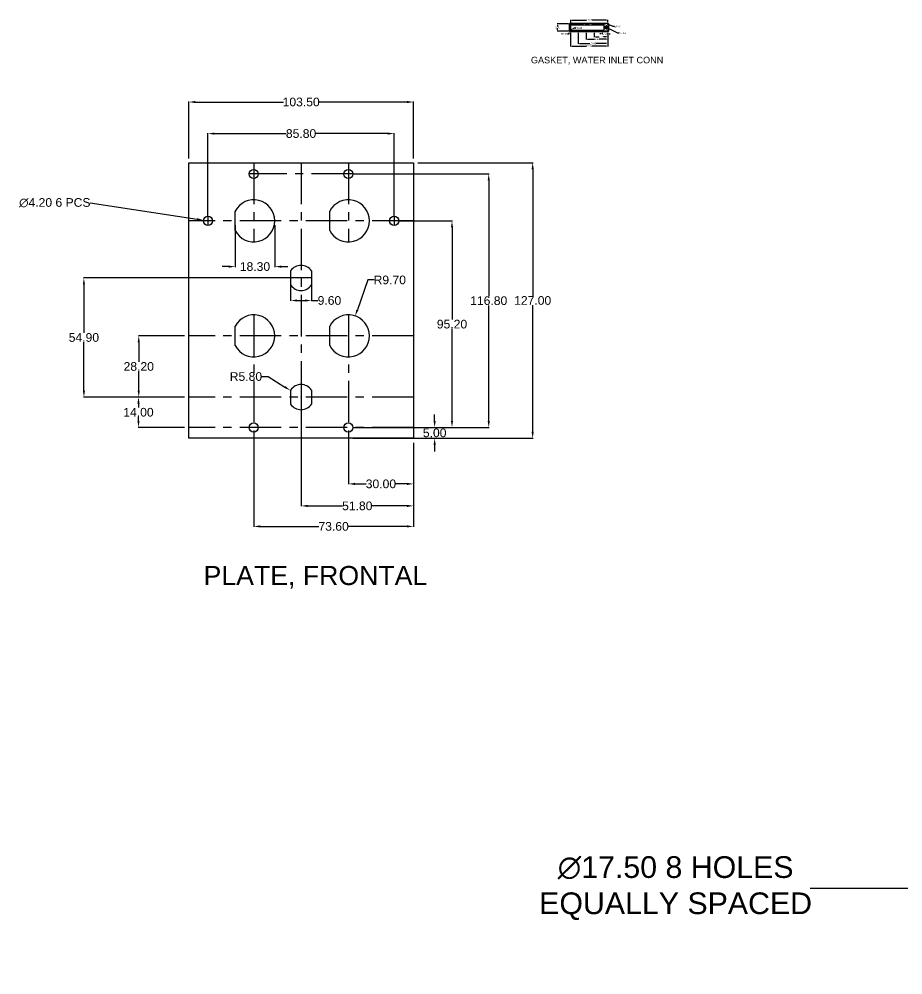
# Model space of a CAD drawing. Header units: millimetres. Extents: x 2648 to 3854, y 1717 to 2474.
# Drawn here: x 2647.6 to 3054.9, y 1874.9 to 2315.3 of the extents above; entities that cross this region are included whole.
import ezdxf

# ---------------------------------------------------------------- set-up
doc = ezdxf.new("R2010")
doc.units = ezdxf.units.MM
doc.linetypes.add('CENTER', pattern=[50.8, 31.75, -6.35, 6.35, -6.35])
doc.layers.add('centerline', color=130, linetype='CENTER')
doc.layers.add('dimension', color=70, linetype='Continuous', lineweight=5)
doc.layers.add('drawing', color=7, linetype='Continuous', lineweight=30)
doc.styles.get("Standard").update_dxf_attribs({"font": 'arial.ttf'})
doc.dimstyles.new('large', dxfattribs={"dimtxt": 10, "dimasz": 7, "dimexe": 0.18, "dimexo": 8, "dimgap": 0.09, "dimtad": 0, "dimtih": 1, "dimtoh": 1, "dimzin": 0, "dimdsep": 46, "dimtxsty": 'Standard', "dimcen": 0.09, "dimclrt": 2, "dimadec": 0, "dimazin": 0, "dimtfac": 1, "dimtofl": 0, "dimtmove": 0, "dimatfit": 3, "dimfxl": 1, "dimtolj": 1, "dimtzin": 0, "dimarcsym": 0})
doc.dimstyles.new('small', dxfattribs={"dimtxt": 0.8, "dimasz": 0.6, "dimexe": 0.18, "dimexo": 0.8, "dimgap": 0.09, "dimtad": 0, "dimtih": 1, "dimtoh": 1, "dimzin": 0, "dimdsep": 46, "dimtxsty": 'Standard', "dimcen": 0.09, "dimclrt": 2, "dimadec": 0, "dimazin": 0, "dimtfac": 1, "dimtofl": 0, "dimtmove": 0, "dimatfit": 3, "dimfxl": 1, "dimtolj": 1, "dimtzin": 0, "dimarcsym": 0})
doc.dimstyles.get("Standard").update_dxf_attribs({"dimtxt": 4, "dimasz": 3, "dimexe": 0.18, "dimexo": 2, "dimgap": 0.09, "dimtad": 0, "dimtih": 1, "dimtoh": 1, "dimzin": 0, "dimdsep": 46, "dimtxsty": 'Standard', "dimcen": 0.09, "dimclrt": 2, "dimadec": 0, "dimazin": 0, "dimtfac": 1, "dimtofl": 0, "dimtmove": 0, "dimatfit": 3, "dimfxl": 1, "dimtolj": 1, "dimtzin": 0, "dimarcsym": 0})

# ---------------------------------------------------------------- blocks, each defined once
blk = doc.blocks.new('*D4')
at = {"layer": 'Defpoints', "color": 0, "transparency": 16777216}
for p in [(2829.36, 2249.12), (2884.3, 2249.12), (2829.36, 2122.12)]:
    blk.add_point(p, dxfattribs=at)
at = {"layer": 'dimension', "color": 0, "lineweight": -2, "transparency": 16777216}
for p, q in [((2831.36, 2249.12), (2884.48, 2249.12)), ((2884.3, 2246.12), (2884.3, 2187.75)), ((2884.3, 2125.12), (2884.3, 2183.49)), ((2831.36, 2122.12), (2884.48, 2122.12))]:
    blk.add_line(p, q, dxfattribs=at)
at = {"layer": 'dimension', "color": 0, "transparency": 16777216}
for points in [[(2883.8, 2246.12), (2884.8, 2246.12), (2884.3, 2249.12)], [(2883.8, 2125.12), (2884.8, 2125.12), (2884.3, 2122.12)]]:
    blk.add_solid(points, dxfattribs=at)
at = {"layer": 'dimension', "color": 2, "transparency": 16777216, "insert": (2884.3, 2185.62), "char_height": 4, "attachment_point": 5}
blk.add_mtext('\\A1;127.00', dxfattribs=at)
blk = doc.blocks.new('*D5')
at = {"layer": 'Defpoints', "color": 0, "transparency": 16777216}
for p in [(2820.46, 2222.32), (2847.12, 2222.32), (2799.36, 2127.12)]:
    blk.add_point(p, dxfattribs=at)
at = {"layer": 'dimension', "color": 0, "lineweight": -2, "transparency": 16777216}
for p, q in [((2822.46, 2222.32), (2847.3, 2222.32)), ((2847.12, 2219.32), (2847.12, 2176.85)), ((2847.12, 2130.12), (2847.12, 2172.59)), ((2801.36, 2127.12), (2847.3, 2127.12))]:
    blk.add_line(p, q, dxfattribs=at)
at = {"layer": 'dimension', "color": 0, "transparency": 16777216}
for points in [[(2846.62, 2219.32), (2847.62, 2219.32), (2847.12, 2222.32)], [(2846.62, 2130.12), (2847.62, 2130.12), (2847.12, 2127.12)]]:
    blk.add_solid(points, dxfattribs=at)
at = {"layer": 'dimension', "color": 2, "transparency": 16777216, "insert": (2847.12, 2174.72), "char_height": 4, "attachment_point": 5}
blk.add_mtext('\\A1;95.20', dxfattribs=at)
blk = doc.blocks.new('*D6')
at = {"layer": 'Defpoints', "color": 0, "transparency": 16777216}
for p in [(2799.36, 2243.92), (2864.05, 2243.92), (2799.36, 2127.12)]:
    blk.add_point(p, dxfattribs=at)
at = {"layer": 'dimension', "color": 0, "lineweight": -2, "transparency": 16777216}
for p, q in [((2801.36, 2243.92), (2864.23, 2243.92)), ((2864.05, 2240.92), (2864.05, 2187.65)), ((2864.05, 2130.12), (2864.05, 2183.39)), ((2801.36, 2127.12), (2864.23, 2127.12))]:
    blk.add_line(p, q, dxfattribs=at)
at = {"layer": 'dimension', "color": 0, "transparency": 16777216}
for points in [[(2863.55, 2240.92), (2864.55, 2240.92), (2864.05, 2243.92)], [(2863.55, 2130.12), (2864.55, 2130.12), (2864.05, 2127.12)]]:
    blk.add_solid(points, dxfattribs=at)
at = {"layer": 'dimension', "color": 2, "transparency": 16777216, "insert": (2864.05, 2185.52), "char_height": 4, "attachment_point": 5}
blk.add_mtext('\\A1;116.80', dxfattribs=at)
blk = doc.blocks.new('*D7')
at = {"layer": 'Defpoints', "color": 0, "transparency": 16777216}
for p in [(2829.36, 2277.07), (2725.86, 2249.12), (2829.36, 2249.12)]:
    blk.add_point(p, dxfattribs=at)
at = {"layer": 'dimension', "color": 0, "lineweight": -2, "transparency": 16777216}
for p, q in [((2725.86, 2251.12), (2725.86, 2277.25)), ((2728.86, 2277.07), (2769.41, 2277.07)), ((2826.36, 2277.07), (2785.81, 2277.07)), ((2829.36, 2251.12), (2829.36, 2277.25))]:
    blk.add_line(p, q, dxfattribs=at)
at = {"layer": 'dimension', "color": 0, "transparency": 16777216}
for points in [[(2728.86, 2277.57), (2728.86, 2276.57), (2725.86, 2277.07)], [(2826.36, 2277.57), (2826.36, 2276.57), (2829.36, 2277.07)]]:
    blk.add_solid(points, dxfattribs=at)
at = {"layer": 'dimension', "color": 2, "transparency": 16777216, "insert": (2777.61, 2277.07), "char_height": 4, "attachment_point": 5}
blk.add_mtext('\\A1;103.50', dxfattribs=at)
blk = doc.blocks.new('*D8')
at = {"layer": 'Defpoints', "color": 0, "transparency": 16777216}
for p in [(2799.36, 2127.12), (2839.13, 2127.12), (2799.36, 2122.12)]:
    blk.add_point(p, dxfattribs=at)
at = {"layer": 'dimension', "color": 0, "lineweight": -2, "transparency": 16777216}
for p, q in [((2839.13, 2130.12), (2839.13, 2133.12)), ((2801.36, 2127.12), (2839.31, 2127.12)), ((2801.36, 2122.12), (2839.31, 2122.12)), ((2839.13, 2119.12), (2839.13, 2116.12))]:
    blk.add_line(p, q, dxfattribs=at)
at = {"layer": 'dimension', "color": 0, "transparency": 16777216}
for points in [[(2838.63, 2130.12), (2839.63, 2130.12), (2839.13, 2127.12)], [(2838.63, 2119.12), (2839.63, 2119.12), (2839.13, 2122.12)]]:
    blk.add_solid(points, dxfattribs=at)
at = {"layer": 'dimension', "color": 2, "transparency": 16777216, "insert": (2839.13, 2124.62), "char_height": 4, "attachment_point": 5}
blk.add_mtext('\\A1;5.00', dxfattribs=at)
blk = doc.blocks.new('*D9')
at = {"layer": 'Defpoints', "color": 0, "transparency": 16777216}
for p in [(2799.36, 2127.12), (2829.36, 2122.12), (2799.36, 2101.12)]:
    blk.add_point(p, dxfattribs=at)
at = {"layer": 'dimension', "color": 0, "lineweight": -2, "transparency": 16777216}
for p, q in [((2799.36, 2125.12), (2799.36, 2100.94)), ((2829.36, 2120.12), (2829.36, 2100.94)), ((2802.36, 2101.12), (2807.53, 2101.12)), ((2826.36, 2101.12), (2821.19, 2101.12))]:
    blk.add_line(p, q, dxfattribs=at)
at = {"layer": 'dimension', "color": 0, "transparency": 16777216}
for points in [[(2802.36, 2101.62), (2802.36, 2100.62), (2799.36, 2101.12)], [(2826.36, 2101.62), (2826.36, 2100.62), (2829.36, 2101.12)]]:
    blk.add_solid(points, dxfattribs=at)
at = {"layer": 'dimension', "color": 2, "transparency": 16777216, "insert": (2814.36, 2101.12), "char_height": 4, "attachment_point": 5}
blk.add_mtext('\\A1;30.00', dxfattribs=at)
blk = doc.blocks.new('*D10')
at = {"layer": 'Defpoints', "color": 0, "transparency": 16777216}
for p in [(2777.56, 2141.12), (2829.36, 2122.12), (2777.56, 2090.98)]:
    blk.add_point(p, dxfattribs=at)
at = {"layer": 'dimension', "color": 0, "lineweight": -2, "transparency": 16777216}
for p, q in [((2777.56, 2139.12), (2777.56, 2090.8)), ((2829.36, 2120.12), (2829.36, 2090.8)), ((2780.56, 2090.98), (2796.63, 2090.98)), ((2826.36, 2090.98), (2810.29, 2090.98))]:
    blk.add_line(p, q, dxfattribs=at)
at = {"layer": 'dimension', "color": 0, "transparency": 16777216}
for points in [[(2780.56, 2091.48), (2780.56, 2090.48), (2777.56, 2090.98)], [(2826.36, 2091.48), (2826.36, 2090.48), (2829.36, 2090.98)]]:
    blk.add_solid(points, dxfattribs=at)
at = {"layer": 'dimension', "color": 2, "transparency": 16777216, "insert": (2803.46, 2090.98), "char_height": 4, "attachment_point": 5}
blk.add_mtext('\\A1;51.80', dxfattribs=at)
blk = doc.blocks.new('*D11')
at = {"layer": 'Defpoints', "color": 0, "transparency": 16777216}
for p in [(2755.76, 2127.12), (2829.36, 2122.12), (2755.76, 2081.54)]:
    blk.add_point(p, dxfattribs=at)
at = {"layer": 'dimension', "color": 0, "lineweight": -2, "transparency": 16777216}
for p, q in [((2755.76, 2125.12), (2755.76, 2081.36)), ((2829.36, 2120.12), (2829.36, 2081.36)), ((2758.76, 2081.54), (2785.74, 2081.54)), ((2826.36, 2081.54), (2799.37, 2081.54))]:
    blk.add_line(p, q, dxfattribs=at)
at = {"layer": 'dimension', "color": 0, "transparency": 16777216}
for points in [[(2758.76, 2082.04), (2758.76, 2081.04), (2755.76, 2081.54)], [(2826.36, 2082.04), (2826.36, 2081.04), (2829.36, 2081.54)]]:
    blk.add_solid(points, dxfattribs=at)
at = {"layer": 'dimension', "color": 2, "transparency": 16777216, "insert": (2792.56, 2081.54), "char_height": 4, "attachment_point": 5}
blk.add_mtext('\\A1;73.60', dxfattribs=at)
blk = doc.blocks.new('*D12')
at = {"layer": 'Defpoints', "color": 0, "transparency": 16777216}
for p in [(2702.64, 2141.12), (2725.86, 2141.12), (2725.86, 2127.12)]:
    blk.add_point(p, dxfattribs=at)
at = {"layer": 'dimension', "color": 0, "lineweight": -2, "transparency": 16777216}
for p, q in [((2723.86, 2141.12), (2702.46, 2141.12)), ((2702.64, 2138.12), (2702.64, 2136.25)), ((2702.64, 2130.12), (2702.64, 2131.99)), ((2723.86, 2127.12), (2702.46, 2127.12))]:
    blk.add_line(p, q, dxfattribs=at)
at = {"layer": 'dimension', "color": 0, "transparency": 16777216}
for points in [[(2702.14, 2138.12), (2703.14, 2138.12), (2702.64, 2141.12)], [(2702.14, 2130.12), (2703.14, 2130.12), (2702.64, 2127.12)]]:
    blk.add_solid(points, dxfattribs=at)
at = {"layer": 'dimension', "color": 2, "transparency": 16777216, "insert": (2702.64, 2134.12), "char_height": 4, "attachment_point": 5}
blk.add_mtext('\\A1;14.00', dxfattribs=at)
blk = doc.blocks.new('*D13')
at = {"layer": 'Defpoints', "color": 0, "transparency": 16777216}
for p in [(2702.76, 2169.32), (2725.86, 2169.32), (2725.86, 2141.12)]:
    blk.add_point(p, dxfattribs=at)
at = {"layer": 'dimension', "color": 0, "lineweight": -2, "transparency": 16777216}
for p, q in [((2723.86, 2169.32), (2702.58, 2169.32)), ((2702.76, 2166.32), (2702.76, 2157.35)), ((2702.76, 2144.12), (2702.76, 2153.09)), ((2723.86, 2141.12), (2702.58, 2141.12))]:
    blk.add_line(p, q, dxfattribs=at)
at = {"layer": 'dimension', "color": 0, "transparency": 16777216}
for points in [[(2702.26, 2166.32), (2703.26, 2166.32), (2702.76, 2169.32)], [(2702.26, 2144.12), (2703.26, 2144.12), (2702.76, 2141.12)]]:
    blk.add_solid(points, dxfattribs=at)
at = {"layer": 'dimension', "color": 2, "transparency": 16777216, "insert": (2702.76, 2155.22), "char_height": 4, "attachment_point": 5}
blk.add_mtext('\\A1;28.20', dxfattribs=at)
blk = doc.blocks.new('*D14')
at = {"layer": 'Defpoints', "color": 0, "transparency": 16777216}
for p in [(2677.48, 2196.02), (2777.56, 2196.02), (2725.86, 2141.12)]:
    blk.add_point(p, dxfattribs=at)
at = {"layer": 'dimension', "color": 0, "lineweight": -2, "transparency": 16777216}
for p, q in [((2775.56, 2196.02), (2677.3, 2196.02)), ((2677.48, 2193.02), (2677.48, 2170.7)), ((2677.48, 2144.12), (2677.48, 2166.44)), ((2723.86, 2141.12), (2677.3, 2141.12))]:
    blk.add_line(p, q, dxfattribs=at)
at = {"layer": 'dimension', "color": 0, "transparency": 16777216}
for points in [[(2676.98, 2193.02), (2677.98, 2193.02), (2677.48, 2196.02)], [(2676.98, 2144.12), (2677.98, 2144.12), (2677.48, 2141.12)]]:
    blk.add_solid(points, dxfattribs=at)
at = {"layer": 'dimension', "color": 2, "transparency": 16777216, "insert": (2677.48, 2168.57), "char_height": 4, "attachment_point": 5}
blk.add_mtext('\\A1;54.90', dxfattribs=at)
blk = doc.blocks.new('*D15')
at = {"layer": 'Defpoints', "color": 0, "transparency": 16777216}
for p in [(2820.46, 2262.52), (2734.66, 2222.32), (2820.46, 2222.32)]:
    blk.add_point(p, dxfattribs=at)
at = {"layer": 'dimension', "color": 0, "lineweight": -2, "transparency": 16777216}
for p, q in [((2734.66, 2224.32), (2734.66, 2262.7)), ((2737.66, 2262.52), (2770.72, 2262.52)), ((2817.46, 2262.52), (2784.39, 2262.52)), ((2820.46, 2224.32), (2820.46, 2262.7))]:
    blk.add_line(p, q, dxfattribs=at)
at = {"layer": 'dimension', "color": 0, "transparency": 16777216}
for points in [[(2737.66, 2263.02), (2737.66, 2262.02), (2734.66, 2262.52)], [(2817.46, 2263.02), (2817.46, 2262.02), (2820.46, 2262.52)]]:
    blk.add_solid(points, dxfattribs=at)
at = {"layer": 'dimension', "color": 2, "transparency": 16777216, "insert": (2777.56, 2262.52), "char_height": 4, "attachment_point": 5}
blk.add_mtext('\\A1;85.80', dxfattribs=at)
blk = doc.blocks.new('*D16')
at = {"layer": 'Defpoints', "color": 0, "transparency": 16777216}
for p in [(2772.63, 2144.18), (2777.56, 2141.12)]:
    blk.add_point(p, dxfattribs=at)
at = {"layer": 'dimension', "color": 0, "lineweight": -2, "transparency": 16777216}
for p, q in [((2759.34, 2150.57), (2762.34, 2150.57)), ((2762.34, 2150.57), (2770.08, 2145.76)), ((2777.47, 2141.12), (2777.65, 2141.12)), ((2777.56, 2141.03), (2777.56, 2141.21))]:
    blk.add_line(p, q, dxfattribs=at)
blk.add_arc((2777.56, 2141.12), 5.8, 145.8516, 149.9446, dxfattribs=at)
at = {"layer": 'dimension', "color": 0, "transparency": 16777216}
blk.add_solid([(2770.34, 2146.19), (2769.82, 2145.34), (2772.63, 2144.18)], dxfattribs=at)
at = {"layer": 'dimension', "color": 2, "transparency": 16777216, "insert": (2752.14, 2150.57), "char_height": 4, "attachment_point": 5}
blk.add_mtext('\\A1;R5.80', dxfattribs=at)
blk = doc.blocks.new('*D17')
at = {"layer": 'Defpoints', "color": 0, "transparency": 16777216}
for p in [(2802.52, 2178.49), (2799.36, 2169.32)]:
    blk.add_point(p, dxfattribs=at)
at = {"layer": 'dimension', "color": 0, "lineweight": -2, "transparency": 16777216}
for p, q in [((2808.26, 2195.08), (2803.5, 2181.33)), ((2811.26, 2195.08), (2808.26, 2195.08)), ((2799.27, 2169.32), (2799.45, 2169.32)), ((2799.36, 2169.23), (2799.36, 2169.41))]:
    blk.add_line(p, q, dxfattribs=at)
at = {"layer": 'dimension', "color": 0, "transparency": 16777216}
blk.add_solid([(2803.03, 2181.49), (2803.98, 2181.16), (2802.52, 2178.49)], dxfattribs=at)
at = {"layer": 'dimension', "color": 2, "transparency": 16777216, "insert": (2818.45, 2195.08), "char_height": 4, "attachment_point": 5}
blk.add_mtext('\\A1;R9.70', dxfattribs=at)
blk = doc.blocks.new('*D18')
at = {"layer": 'Defpoints', "color": 0, "transparency": 16777216}
for p in [(2732.58, 2222.64), (2736.73, 2222)]:
    blk.add_point(p, dxfattribs=at)
at = {"layer": 'dimension', "color": 0, "lineweight": -2, "transparency": 16777216}
for p, q in [((2680.37, 2230.66), (2729.62, 2223.1)), ((2734.57, 2222.32), (2734.75, 2222.32)), ((2734.66, 2222.23), (2734.66, 2222.41))]:
    blk.add_line(p, q, dxfattribs=at)
at = {"layer": 'dimension', "color": 0, "transparency": 16777216}
blk.add_solid([(2729.69, 2223.59), (2729.54, 2222.6), (2732.58, 2222.64)], dxfattribs=at)
at = {"layer": 'dimension', "color": 2, "transparency": 16777216, "insert": (2664.07, 2230.66), "char_height": 4, "attachment_point": 5}
blk.add_mtext('\\A1;∅4.20 6 PCS', dxfattribs=at)
blk = doc.blocks.new('*D19')
at = {"layer": 'Defpoints', "color": 0, "transparency": 16777216}
for p in [(2747.16, 2222.32), (2765.46, 2222.32), (2765.46, 2201.23)]:
    blk.add_point(p, dxfattribs=at)
at = {"layer": 'dimension', "color": 0, "lineweight": -2, "transparency": 16777216}
for p, q in [((2747.16, 2220.32), (2747.16, 2201.05)), ((2765.46, 2220.32), (2765.46, 2201.05)), ((2744.16, 2201.23), (2741.16, 2201.23)), ((2768.46, 2201.23), (2771.46, 2201.23))]:
    blk.add_line(p, q, dxfattribs=at)
at = {"layer": 'dimension', "color": 0, "transparency": 16777216}
for points in [[(2744.16, 2201.73), (2744.16, 2200.73), (2747.16, 2201.23)], [(2768.46, 2201.73), (2768.46, 2200.73), (2765.46, 2201.23)]]:
    blk.add_solid(points, dxfattribs=at)
at = {"layer": 'dimension', "color": 2, "transparency": 16777216, "insert": (2756.31, 2201.23), "char_height": 4, "attachment_point": 5}
blk.add_mtext('\\A1;18.30', dxfattribs=at)
blk = doc.blocks.new('*D20')
at = {"layer": 'Defpoints', "color": 0, "transparency": 16777216}
for p in [(2772.76, 2196.02), (2782.36, 2196.02), (2782.36, 2185.62)]:
    blk.add_point(p, dxfattribs=at)
at = {"layer": 'dimension', "color": 0, "lineweight": -2, "transparency": 16777216}
for p, q in [((2772.76, 2194.02), (2772.76, 2185.44)), ((2782.36, 2194.02), (2782.36, 2185.44)), ((2775.76, 2185.62), (2779.36, 2185.62)), ((2782.36, 2185.62), (2785.36, 2185.62))]:
    blk.add_line(p, q, dxfattribs=at)
at = {"layer": 'dimension', "color": 0, "transparency": 16777216}
for points in [[(2775.76, 2186.12), (2775.76, 2185.12), (2772.76, 2185.62)], [(2779.36, 2186.12), (2779.36, 2185.12), (2782.36, 2185.62)]]:
    blk.add_solid(points, dxfattribs=at)
at = {"layer": 'dimension', "color": 2, "transparency": 16777216, "insert": (2790.64, 2185.62), "char_height": 4, "attachment_point": 5}
blk.add_mtext('\\A1;9.60', dxfattribs=at)
blk = doc.blocks.new('*D21')
at = {"layer": 'Defpoints', "color": 0, "transparency": 16777216}
for p in [(2916.38, 2309.78), (2916.38, 2308.53), (2918.88, 2309.78)]:
    blk.add_point(p, dxfattribs=at)
at = {"layer": 'dimension', "color": 0, "lineweight": -2, "transparency": 16777216}
for p, q in [((2915.78, 2308.53), (2915.18, 2308.53)), ((2916.38, 2308.98), (2916.38, 2308.35)), ((2918.88, 2308.98), (2918.88, 2308.35)), ((2919.48, 2308.53), (2920.08, 2308.53))]:
    blk.add_line(p, q, dxfattribs=at)
at = {"layer": 'dimension', "color": 0, "transparency": 16777216}
for points in [[(2915.78, 2308.63), (2915.78, 2308.43), (2916.38, 2308.53)], [(2919.48, 2308.63), (2919.48, 2308.43), (2918.88, 2308.53)]]:
    blk.add_solid(points, dxfattribs=at)
at = {"layer": 'dimension', "color": 2, "transparency": 16777216, "insert": (2917.63, 2308.53), "char_height": 0.8, "attachment_point": 5}
blk.add_mtext('\\A1;2.50', dxfattribs=at)
blk = doc.blocks.new('*D22')
at = {"layer": 'Defpoints', "color": 0, "transparency": 16777216}
for p in [(2912.71, 2309.78), (2918.88, 2309.78), (2912.71, 2307.1)]:
    blk.add_point(p, dxfattribs=at)
at = {"layer": 'dimension', "color": 0, "lineweight": -2, "transparency": 16777216}
for p, q in [((2912.71, 2308.98), (2912.71, 2306.92)), ((2918.88, 2308.98), (2918.88, 2306.92)), ((2913.31, 2307.1), (2914.66, 2307.1)), ((2918.28, 2307.1), (2916.92, 2307.1))]:
    blk.add_line(p, q, dxfattribs=at)
at = {"layer": 'dimension', "color": 0, "transparency": 16777216}
for points in [[(2913.31, 2307.2), (2913.31, 2307), (2912.71, 2307.1)], [(2918.28, 2307.2), (2918.28, 2307), (2918.88, 2307.1)]]:
    blk.add_solid(points, dxfattribs=at)
at = {"layer": 'dimension', "color": 2, "transparency": 16777216, "insert": (2915.79, 2307.1), "char_height": 0.8, "attachment_point": 5}
blk.add_mtext('\\A1;6.17', dxfattribs=at)
blk = doc.blocks.new('*D23')
at = {"layer": 'Defpoints', "color": 0, "transparency": 16777216}
for p in [(2909.02, 2309.78), (2918.88, 2309.78), (2909.02, 2306.05)]:
    blk.add_point(p, dxfattribs=at)
at = {"layer": 'dimension', "color": 0, "lineweight": -2, "transparency": 16777216}
for p, q in [((2909.02, 2308.98), (2909.02, 2305.87)), ((2918.88, 2308.98), (2918.88, 2305.87)), ((2909.62, 2306.05), (2912.82, 2306.05)), ((2918.28, 2306.05), (2915.08, 2306.05))]:
    blk.add_line(p, q, dxfattribs=at)
at = {"layer": 'dimension', "color": 0, "transparency": 16777216}
for points in [[(2909.62, 2306.15), (2909.62, 2305.95), (2909.02, 2306.05)], [(2918.28, 2306.15), (2918.28, 2305.95), (2918.88, 2306.05)]]:
    blk.add_solid(points, dxfattribs=at)
at = {"layer": 'dimension', "color": 2, "transparency": 16777216, "insert": (2913.95, 2306.05), "char_height": 0.8, "attachment_point": 5}
blk.add_mtext('\\A1;9.86', dxfattribs=at)
blk = doc.blocks.new('*D24')
at = {"layer": 'Defpoints', "color": 0, "transparency": 16777216}
for p in [(2905.33, 2309.78), (2918.88, 2309.78), (2905.33, 2304.1)]:
    blk.add_point(p, dxfattribs=at)
at = {"layer": 'dimension', "color": 0, "lineweight": -2, "transparency": 16777216}
for p, q in [((2905.33, 2308.98), (2905.33, 2303.92)), ((2918.88, 2308.98), (2918.88, 2303.92)), ((2905.93, 2304.1), (2910.7, 2304.1)), ((2918.28, 2304.1), (2913.51, 2304.1))]:
    blk.add_line(p, q, dxfattribs=at)
at = {"layer": 'dimension', "color": 0, "transparency": 16777216}
for points in [[(2905.93, 2304.2), (2905.93, 2304), (2905.33, 2304.1)], [(2918.28, 2304.2), (2918.28, 2304), (2918.88, 2304.1)]]:
    blk.add_solid(points, dxfattribs=at)
at = {"layer": 'dimension', "color": 2, "transparency": 16777216, "insert": (2912.1, 2304.1), "char_height": 0.8, "attachment_point": 5}
blk.add_mtext('\\A1;13.55', dxfattribs=at)
blk = doc.blocks.new('*D25')
at = {"layer": 'Defpoints', "color": 0, "transparency": 16777216}
for p in [(2901.68, 2309.78), (2918.88, 2309.78), (2901.68, 2302.79)]:
    blk.add_point(p, dxfattribs=at)
at = {"layer": 'dimension', "color": 0, "lineweight": -2, "transparency": 16777216}
for p, q in [((2901.68, 2308.98), (2901.68, 2302.61)), ((2918.88, 2308.98), (2918.88, 2302.61)), ((2902.28, 2302.79), (2908.88, 2302.79)), ((2918.28, 2302.79), (2911.68, 2302.79))]:
    blk.add_line(p, q, dxfattribs=at)
at = {"layer": 'dimension', "color": 0, "transparency": 16777216}
for points in [[(2902.28, 2302.89), (2902.28, 2302.69), (2901.68, 2302.79)], [(2918.28, 2302.89), (2918.28, 2302.69), (2918.88, 2302.79)]]:
    blk.add_solid(points, dxfattribs=at)
at = {"layer": 'dimension', "color": 2, "transparency": 16777216, "insert": (2910.28, 2302.79), "char_height": 0.8, "attachment_point": 5}
blk.add_mtext('\\A1;17.20', dxfattribs=at)
blk = doc.blocks.new('*D26')
at = {"layer": 'Defpoints', "color": 0, "transparency": 16777216}
for p in [(2918.69, 2313.14), (2919.06, 2312.95)]:
    blk.add_point(p, dxfattribs=at)
at = {"layer": 'dimension', "color": 0, "lineweight": -2, "transparency": 16777216}
for p, q in [((2918.79, 2313.04), (2918.97, 2313.04)), ((2918.88, 2312.95), (2918.88, 2313.13)), ((2921.39, 2311.79), (2919.6, 2312.68)), ((2921.99, 2311.79), (2921.39, 2311.79))]:
    blk.add_line(p, q, dxfattribs=at)
at = {"layer": 'dimension', "color": 0, "transparency": 16777216}
blk.add_solid([(2919.64, 2312.77), (2919.55, 2312.59), (2919.06, 2312.95)], dxfattribs=at)
at = {"layer": 'dimension', "color": 2, "transparency": 16777216, "insert": (2923.48, 2311.79), "char_height": 0.8, "attachment_point": 5}
blk.add_mtext('\\A1;∅0.41', dxfattribs=at)
blk = doc.blocks.new('*D27')
at = {"layer": 'Defpoints', "color": 0, "transparency": 16777216}
for p in [(2917.67, 2311.66), (2918.68, 2311.16)]:
    blk.add_point(p, dxfattribs=at)
at = {"layer": 'dimension', "color": 0, "lineweight": -2, "transparency": 16777216}
for p, q in [((2918.09, 2311.41), (2918.27, 2311.41)), ((2918.18, 2311.32), (2918.18, 2311.5)), ((2923.5, 2308.81), (2919.22, 2310.9)), ((2924.1, 2308.81), (2923.5, 2308.81))]:
    blk.add_line(p, q, dxfattribs=at)
at = {"layer": 'dimension', "color": 0, "transparency": 16777216}
blk.add_solid([(2919.27, 2310.99), (2919.18, 2310.81), (2918.68, 2311.16)], dxfattribs=at)
at = {"layer": 'dimension', "color": 2, "transparency": 16777216, "insert": (2925.66, 2308.81), "char_height": 0.8, "attachment_point": 5}
blk.add_mtext('\\A1;∅1.13', dxfattribs=at)
blk = doc.blocks.new('*D28')
at = {"layer": 'Defpoints', "color": 0, "transparency": 16777216}
for p in [(2901.49, 2309.46), (2901.68, 2309.78)]:
    blk.add_point(p, dxfattribs=at)
at = {"layer": 'dimension', "color": 0, "lineweight": -2, "transparency": 16777216}
for p, q in [((2900.3, 2308.42), (2900.9, 2308.42)), ((2900.9, 2308.42), (2901.2, 2308.94)), ((2901.59, 2309.78), (2901.77, 2309.78)), ((2901.68, 2309.69), (2901.68, 2309.87))]:
    blk.add_line(p, q, dxfattribs=at)
at = {"layer": 'dimension', "color": 0, "transparency": 16777216}
blk.add_solid([(2901.11, 2308.99), (2901.28, 2308.89), (2901.49, 2309.46)], dxfattribs=at)
at = {"layer": 'dimension', "color": 2, "transparency": 16777216, "insert": (2898.79, 2308.42), "char_height": 0.8, "attachment_point": 5}
blk.add_mtext('\\A1;R0.37', dxfattribs=at)
blk = doc.blocks.new('*D29')
at = {"layer": 'Defpoints', "color": 0, "transparency": 16777216}
for p in [(2902.06, 2310.39), (2902.28, 2310.52)]:
    blk.add_point(p, dxfattribs=at)
at = {"layer": 'dimension', "color": 0, "lineweight": -2, "transparency": 16777216}
for p, q in [((2901.97, 2310.39), (2902.15, 2310.39)), ((2902.06, 2310.3), (2902.06, 2310.48)), ((2903.44, 2311.16), (2902.8, 2310.81)), ((2904.04, 2311.16), (2903.44, 2311.16))]:
    blk.add_line(p, q, dxfattribs=at)
blk.add_arc((2902.06, 2310.39), 0.25, 270, 70.3555, dxfattribs=at)
at = {"layer": 'dimension', "color": 0, "transparency": 16777216}
blk.add_solid([(2902.75, 2310.89), (2902.85, 2310.72), (2902.28, 2310.52)], dxfattribs=at)
at = {"layer": 'dimension', "color": 2, "transparency": 16777216, "insert": (2905.56, 2311.16), "char_height": 0.8, "attachment_point": 5}
blk.add_mtext('\\A1;R0.25', dxfattribs=at)
blk = doc.blocks.new('*D31')
at = {"layer": 'Defpoints', "color": 0, "transparency": 16777216}
for p in [(2895.77, 2313.04), (2901.68, 2313.04), (2901.68, 2309.78)]:
    blk.add_point(p, dxfattribs=at)
at = {"layer": 'dimension', "color": 0, "lineweight": -2, "transparency": 16777216}
for p, q in [((2900.88, 2313.04), (2895.59, 2313.04)), ((2895.77, 2312.44), (2895.77, 2311.91)), ((2900.88, 2309.78), (2895.59, 2309.78)), ((2895.77, 2310.38), (2895.77, 2310.91))]:
    blk.add_line(p, q, dxfattribs=at)
at = {"layer": 'dimension', "color": 0, "transparency": 16777216}
for points in [[(2895.67, 2312.44), (2895.87, 2312.44), (2895.77, 2313.04)], [(2895.67, 2310.38), (2895.87, 2310.38), (2895.77, 2309.78)]]:
    blk.add_solid(points, dxfattribs=at)
at = {"layer": 'dimension', "color": 2, "transparency": 16777216, "insert": (2895.77, 2311.41), "char_height": 0.8, "attachment_point": 5}
blk.add_mtext('\\A1;3.26', dxfattribs=at)
blk = doc.blocks.new('*D32')
at = {"layer": 'Defpoints', "color": 0, "transparency": 16777216}
for p in [(2901.81, 2312.43), (2918.88, 2314.74), (2918.88, 2313.04)]:
    blk.add_point(p, dxfattribs=at)
at = {"layer": 'dimension', "color": 0, "lineweight": -2, "transparency": 16777216}
for p, q in [((2901.81, 2313.23), (2901.81, 2314.92)), ((2902.41, 2314.74), (2908.94, 2314.74)), ((2918.28, 2314.74), (2911.74, 2314.74)), ((2918.88, 2313.84), (2918.88, 2314.92))]:
    blk.add_line(p, q, dxfattribs=at)
at = {"layer": 'dimension', "color": 0, "transparency": 16777216}
for points in [[(2902.41, 2314.84), (2902.41, 2314.64), (2901.81, 2314.74)], [(2918.28, 2314.84), (2918.28, 2314.64), (2918.88, 2314.74)]]:
    blk.add_solid(points, dxfattribs=at)
at = {"layer": 'dimension', "color": 2, "transparency": 16777216, "insert": (2910.34, 2314.74), "char_height": 0.8, "attachment_point": 5}
blk.add_mtext('\\A1;17.07', dxfattribs=at)
blk = doc.blocks.new('*D41')
at = {"layer": 'Defpoints', "color": 0, "transparency": 16777216}
for p in [(3119.71, 2234.62), (3117.33, 2217.28)]:
    blk.add_point(p, dxfattribs=at)
at = {"layer": 'dimension', "color": 0, "lineweight": -2, "transparency": 16777216}
for p, q in [((3118.43, 2225.95), (3118.61, 2225.95)), ((3118.52, 2225.86), (3118.52, 2226.04)), ((3075.81, 1914.87), (3116.37, 2210.35)), ((3012.24, 1914.87), (3075.81, 1914.87))]:
    blk.add_line(p, q, dxfattribs=at)
at = {"layer": 'dimension', "color": 0, "transparency": 16777216}
blk.add_solid([(3115.22, 2210.51), (3117.53, 2210.19), (3117.33, 2217.28)], dxfattribs=at)
at = {"layer": 'dimension', "color": 2, "transparency": 16777216, "insert": (2950.18, 1914.87), "char_height": 10, "attachment_point": 5}
blk.add_mtext('\\A1;∅17.50 8 HOLES ^JEQUALLY SPACED', dxfattribs=at)

msp = doc.modelspace()

# ---------------------------------------------------------------- linework, layer by layer
for p, q in [((2901.307, 2309.783), (2901.307, 2313.043)), ((2901.677, 2313.413), (2918.877, 2313.413)), ((2901.807, 2312.433), (2901.807, 2310.393)), ((2902.057, 2312.683), (2916.827, 2312.683)), ((2917.077, 2312.433), (2917.077, 2310.393)), ((2919.247, 2313.043), (2919.247, 2309.783)), ((2918.877, 2309.413), (2901.677, 2309.413)), ((2902.057, 2310.143), (2916.827, 2310.143))]:
    msp.add_line(p, q)
for centre, radius in [((2901.677, 2313.043), 0.205), ((2905.327, 2313.043), 0.205), ((2909.017, 2313.043), 0.205), ((2912.707, 2313.043), 0.205), ((2916.377, 2313.043), 0.205), ((2918.177, 2311.413), 0.565), ((2918.877, 2313.043), 0.205), ((2901.677, 2309.783), 0.205), ((2905.327, 2309.783), 0.205), ((2909.017, 2309.783), 0.205), ((2912.707, 2309.783), 0.205), ((2916.377, 2309.783), 0.205), ((2918.877, 2309.783), 0.205)]:
    msp.add_circle(centre, radius)
for centre, radius, start, end in [((2901.677, 2313.043), 0.37, 90, 180), ((2902.057, 2312.433), 0.25, 90, 180), ((2916.827, 2312.433), 0.25, 0, 90), ((2918.877, 2313.043), 0.37, 0, 90), ((2901.677, 2309.783), 0.37, 180, 270), ((2902.057, 2310.393), 0.25, 180, 270), ((2916.827, 2310.393), 0.25, 270, 0), ((2918.877, 2309.783), 0.37, 270, 0)]:
    msp.add_arc(centre, radius, start, end)
at = {"layer": 'centerline', "ltscale": 0.2}
for p, q in [((2901.375, 2313.043), (2919.137, 2313.043)), ((2901.677, 2309.516), (2901.677, 2313.313)), ((2918.177, 2312.443), (2918.177, 2310.421)), ((2918.877, 2313.367), (2918.877, 2309.434)), ((2919.143, 2309.783), (2901.383, 2309.783)), ((2917.245, 2311.413), (2919.109, 2311.413))]:
    msp.add_line(p, q, dxfattribs=at)
at = {"layer": 'centerline', "ltscale": 0.6}
for p, q in [((2755.758, 2249.122), (2755.758, 2212.622)), ((2777.558, 2249.122), (2777.558, 2122.122)), ((2799.358, 2249.122), (2799.358, 2212.622)), ((2801.458, 2243.922), (2753.658, 2243.922)), ((2734.658, 2224.422), (2734.658, 2220.222)), ((2820.458, 2224.422), (2820.458, 2220.222)), ((2829.358, 2222.322), (2725.858, 2222.322)), ((2782.358, 2196.022), (2772.758, 2196.022)), ((2755.758, 2179.022), (2755.758, 2122.122)), ((2799.358, 2179.022), (2799.358, 2122.122)), ((2829.358, 2169.322), (2725.858, 2169.322)), ((2829.358, 2141.122), (2725.858, 2141.122)), ((2829.358, 2127.122), (2725.858, 2127.122))]:
    msp.add_line(p, q, dxfattribs=at)
at = {"layer": 'drawing'}
for p, q in [((2725.858, 2249.122), (2829.358, 2249.122)), ((2725.858, 2122.122), (2725.858, 2249.122)), ((2829.358, 2249.122), (2829.358, 2122.122)), ((2747.158, 2217.836), (2747.158, 2226.809)), ((2790.758, 2217.836), (2790.758, 2226.809)), ((2772.758, 2199.278), (2772.758, 2192.766)), ((2782.358, 2199.278), (2782.358, 2192.766)), ((2747.158, 2164.836), (2747.158, 2173.809)), ((2790.758, 2164.836), (2790.758, 2173.809)), ((2772.758, 2144.378), (2772.758, 2137.866)), ((2782.358, 2144.378), (2782.358, 2137.866)), ((2829.358, 2122.122), (2725.858, 2122.122))]:
    msp.add_line(p, q, dxfattribs=at)
for centre in [(2755.758, 2243.922), (2799.358, 2243.922), (2734.658, 2222.322), (2820.458, 2222.322), (2755.758, 2127.122), (2799.358, 2127.122)]:
    msp.add_circle(centre, 2.1, dxfattribs=at)
for centre, radius, start, end in [((2755.758, 2222.322), 9.7, 207.55119, 152.44881), ((2799.358, 2222.322), 9.7, 207.55119, 152.44881), ((2777.558, 2196.022), 5.8, 34.14842, 145.85158), ((2777.558, 2196.022), 5.8, 214.14842, 325.85158), ((2755.758, 2169.322), 9.7, 207.55119, 152.44881), ((2799.358, 2169.322), 9.7, 207.55119, 152.44881), ((2777.558, 2141.122), 5.8, 34.14842, 145.85158), ((2777.558, 2141.122), 5.8, 214.14842, 325.85158)]:
    msp.add_arc(centre, radius, start, end, dxfattribs=at)

# ---------------------------------------------------------------- texts
for s, height, p in [('GASKET, WATER INLET CONN', 3, (2883.492, 2294.908)), ('PLATE, FRONTAL', 8.79765, (2732.616, 2054.519))]:
    msp.add_text(s, height=height).set_placement(p)

# ---------------------------------------------------------------- dimensions: what is measured, and where the dimension line sits
at = {"layer": 'dimension'}
for base, p1, p2, dimstyle, picture, middle in [((2895.775, 2313.043), (2901.677, 2309.783), (2901.677, 2313.043), 'small', '*D31', (2895.775, 2311.413)), ((2847.115, 2222.322), (2799.358, 2127.122), (2820.458, 2222.322), 'Standard', '*D5', (2847.115, 2174.722)), ((2677.479, 2196.022), (2725.858, 2141.122), (2777.558, 2196.022), 'Standard', '*D14', (2677.479, 2168.572)), ((2702.756, 2169.322), (2725.858, 2141.122), (2725.858, 2169.322), 'Standard', '*D13', (2702.756, 2155.222)), ((2702.64, 2141.122), (2725.858, 2127.122), (2725.858, 2141.122), 'Standard', '*D12', (2702.64, 2134.122)), ((2839.127, 2127.122), (2799.358, 2122.122), (2799.358, 2127.122), 'Standard', '*D8', (2839.127, 2124.622))]:
    dim = msp.add_linear_dim(base=base, p1=p1, p2=p2, angle=90, dimstyle=dimstyle, dxfattribs=at)
    dim.commit()
    dim.dimension.update_dxf_attribs({"geometry": picture, "text_midpoint": middle})
for base, p1, p2, dimstyle, picture, middle in [((2918.877, 2314.742), (2901.807, 2312.433), (2918.877, 2313.043), 'small', '*D32', (2910.342, 2314.742)), ((2901.677, 2302.788), (2918.877, 2309.783), (2901.677, 2309.783), 'small', '*D25', (2910.277, 2302.788)), ((2905.327, 2304.103), (2918.877, 2309.783), (2905.327, 2309.783), 'small', '*D24', (2912.102, 2304.103)), ((2909.017, 2306.047), (2918.877, 2309.783), (2909.017, 2309.783), 'small', '*D23', (2913.947, 2306.047)), ((2829.358, 2277.066), (2725.858, 2249.122), (2829.358, 2249.122), 'Standard', '*D7', (2777.608, 2277.066)), ((2820.458, 2262.523), (2734.658, 2222.322), (2820.458, 2222.322), 'Standard', '*D15', (2777.558, 2262.523)), ((2765.458, 2201.234), (2747.158, 2222.322), (2765.458, 2222.322), 'Standard', '*D19', (2756.308, 2201.234)), ((2782.358, 2185.622), (2772.758, 2196.022), (2782.358, 2196.022), 'Standard', '*D20', (2790.636, 2185.622)), ((2777.558, 2090.981), (2829.358, 2122.122), (2777.558, 2141.122), 'Standard', '*D10', (2803.458, 2090.981)), ((2755.758, 2081.54), (2829.358, 2122.122), (2755.758, 2127.122), 'Standard', '*D11', (2792.558, 2081.54)), ((2799.358, 2101.12), (2829.358, 2122.122), (2799.358, 2127.122), 'Standard', '*D9', (2814.358, 2101.12))]:
    dim = msp.add_linear_dim(base=base, p1=p1, p2=p2, dimstyle=dimstyle, dxfattribs=at)
    dim.commit()
    dim.dimension.update_dxf_attribs({"geometry": picture, "text_midpoint": middle})
for p1, p2, picture, middle in [((2918.694, 2313.135), (2919.06, 2312.952), '*D26', (2923.482, 2311.786)), ((2917.67, 2311.662), (2918.684, 2311.165), '*D27', (2925.66, 2308.808))]:
    dim = msp.add_diameter_dim_2p(p1=p1, p2=p2, dimstyle='small', dxfattribs=at)
    dim.commit()
    dim.dimension.update_dxf_attribs({"geometry": picture, "text_midpoint": middle, "dimtype": 163})
dim = msp.add_radius_dim(center=(2901.677, 2309.783), mpoint=(2901.494, 2309.462), dimstyle='small', dxfattribs=at)
dim.commit()
dim.dimension.update_dxf_attribs({"geometry": '*D28', "text_midpoint": (2898.788, 2308.419)})
for center, mpoint, dimstyle, picture, middle in [((2902.057, 2310.393), (2902.275, 2310.515), 'small', '*D29', (2905.556, 2311.164)), ((2799.358, 2169.322), (2802.525, 2178.49), 'Standard', '*D17', (2818.449, 2195.084)), ((2777.558, 2141.122), (2772.63, 2144.181), 'Standard', '*D16', (2752.144, 2150.572))]:
    dim = msp.add_radius_dim(center=center, mpoint=mpoint, dimstyle=dimstyle, dxfattribs=at)
    dim.commit()
    dim.dimension.update_dxf_attribs({"geometry": picture, "text_midpoint": middle, "dimtype": 164})
for base, p2, picture, middle in [((2912.707, 2307.1), (2912.707, 2309.783), '*D22', (2915.792, 2307.1)), ((2916.377, 2308.532), (2916.377, 2309.783), '*D21', (2917.627, 2308.532))]:
    dim = msp.add_linear_dim(base=base, p1=(2918.877, 2309.783), p2=p2, dimstyle='small', dxfattribs=at)
    dim.commit()
    dim.dimension.update_dxf_attribs({"geometry": picture, "text_midpoint": middle, "dimtype": 160})
for base, p1, p2, picture, middle in [((2884.298, 2249.122), (2829.358, 2122.122), (2829.358, 2249.122), '*D4', (2884.298, 2185.622)), ((2864.052, 2243.922), (2799.358, 2127.122), (2799.358, 2243.922), '*D6', (2864.052, 2185.522))]:
    dim = msp.add_linear_dim(base=base, p1=p1, p2=p2, angle=90, dimstyle='Standard', dxfattribs=at)
    dim.commit()
    dim.dimension.update_dxf_attribs({"geometry": picture, "text_midpoint": middle, "dimtype": 160})
for p1, p2, text, dimstyle, picture, middle in [((2736.733, 2222.003), (2732.582, 2222.641), '<> 6 PCS', 'Standard', '*D18', (2680.365, 2230.657)), ((3119.707, 2234.621), (3117.326, 2217.283), '<> 8 HOLES ^JEQUALLY SPACED', 'large', '*D41', (2950.182, 1914.875))]:
    dim = msp.add_diameter_dim_2p(p1=p1, p2=p2, text=text, dimstyle=dimstyle, override={"dimpost": ''}, dxfattribs=at)
    dim.commit()
    dim.dimension.update_dxf_attribs({"geometry": picture, "text_midpoint": middle, "dimtype": 163})

doc.saveas('drawing.dxf')
